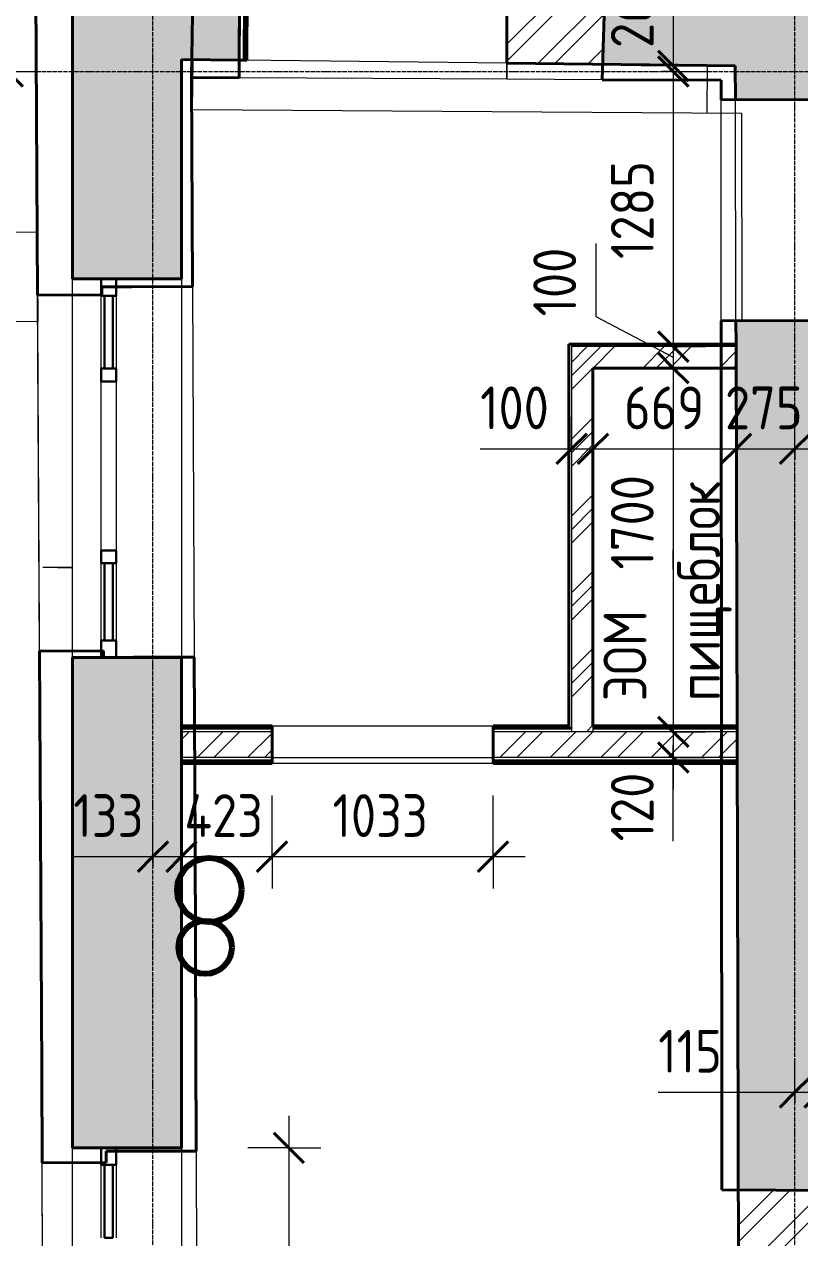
# Model space of a CAD drawing. Header units: millimetres. Extents: x -11886 to 68941, y -8130 to 45506.
# Drawn here: x 45809 to 49432, y 31407 to 37078 of the extents above; entities that cross this region are included whole.
import ezdxf

# ---------------------------------------------------------------- set-up
doc = ezdxf.new("R2010")
doc.units = ezdxf.units.MM
doc.linetypes.add('ADSK_Линия сетки', pattern=[25, 20, -2.5, 0, -2.5])
for name, color, linetype, lineweight in [('Аннотация', 7, 'Continuous', 9), ('Витраж', 7, 'Continuous', 18), ('Оси', 7, 'Continuous', 9), ('Панели витража', 7, 'Continuous', 18), ('Перекрытие', 7, 'Continuous', 18), ('Размеры', 7, 'Continuous', 9), ('Размеры-100', 7, 'Continuous', 9), ('Стены', 7, 'Continuous', 18), ('Стены внутренние', 7, 'Continuous', 18), ('Стены наружные', 7, 'Continuous', 18), ('Стены штриховка', 7, 'Continuous', 18), ('стояки', 7, 'Continuous', 9)]:
    doc.layers.add(name, color=color, linetype=linetype, lineweight=lineweight)
for name, color, linetype, lineweight, true_color in [('Линии', 7, 'Continuous', 9, 0x00a600), ('планы со стояками отопление_dwg', 7, 'Continuous', 9, 0x767676), ('Стены разрез', 7, 'Continuous', 40, 0xbb5389)]:
    doc.layers.add(name, color=color, linetype=linetype, lineweight=lineweight, true_color=true_color)
doc.styles.add('GOST Common_1', font='GOST_Common.ttf', dxfattribs={"width": 0.9, "height": 200})
doc.dimstyles.new('ADSK_Основной_2_мм_Округление_до_1_мм_1', dxfattribs={"dimscale": 304.8, "dimtxt": 201.142999, "dimasz": 0.463911, "dimexe": 0.492126, "dimexo": 0.492126, "dimgap": 0.098425, "dimtad": 1, "dimdec": 0, "dimdsep": 46, "dimtxsty": 'GOST Common_1', "dimblk1": 'OBLIQUE', "dimblk2": 'OBLIQUE', "dimsah": 1, "dimcen": 0.09, "dimdle": 0.492126, "dimazin": 2, "dimtfac": 1, "dimtdec": 4, "dimtix": 1, "dimtmove": 1, "dimatfit": 3, "dimfxl": 1, "dimtvp": 1, "dimtolj": 1, "dimtzin": 0, "dimlwd": 20, "dimlwe": 20, "dimarcsym": 2})
doc.dimstyles.new('ADSK_Основной_2_мм_Округление_до_1_мм_2', dxfattribs={"dimscale": 304.8, "dimtxt": 201.142999, "dimasz": 0.463911, "dimexe": 0.492126, "dimexo": 0.492126, "dimgap": 0.098425, "dimtad": 1, "dimdec": 0, "dimdsep": 46, "dimtxsty": 'GOST Common_1', "dimblk1": 'OBLIQUE', "dimblk2": 'OBLIQUE', "dimsah": 1, "dimcen": 0.09, "dimdle": 0.492126, "dimazin": 2, "dimtfac": 1, "dimtdec": 4, "dimtix": 1, "dimtmove": 0, "dimatfit": 3, "dimfxl": 1, "dimtvp": 1, "dimtolj": 1, "dimtzin": 0, "dimlwd": 20, "dimlwe": 20, "dimarcsym": 2})
doc.dimstyles.new('ADSK_Основной_2_мм_Округление_до_1_мм_3', dxfattribs={"dimscale": 304.8, "dimtxt": 201.142999, "dimasz": 0.463911, "dimexe": 0.492126, "dimexo": 0.492126, "dimgap": 0.098425, "dimtad": 1, "dimdec": 0, "dimdsep": 46, "dimtxsty": 'GOST Common_1', "dimblk1": 'OBLIQUE', "dimblk2": 'OBLIQUE', "dimsah": 1, "dimcen": 0.09, "dimdle": 0.492126, "dimazin": 2, "dimtfac": 1, "dimtdec": 4, "dimtix": 1, "dimtmove": 0, "dimatfit": 3, "dimfxl": 1, "dimtvp": 1, "dimtolj": 1, "dimtzin": 0, "dimlwd": 20, "dimlwe": 20, "dimarcsym": 2})
pattern_1 = [(45, (0, 0), (-179.6051, 179.6051), []), (45, (63.5, 0), (0, 359.2102), []), (45, (-63.5, 0), (0, 359.2102), [])]
pattern_2 = [(45, (0, 0), (-117.8655, 117.8655), []), (45, (78.58, 0), (-117.8655, 117.8655), [])]

# ---------------------------------------------------------------- blocks, each defined once
blk = doc.blocks.new('Существующие стены 1 эт - Существующие стены 1 эт-653793-01 План 1-го этажа кладочный')
at = {"layer": 'Стены', "color": 243, "true_color": 0xbb5389}
for p, q in [((45869, 36107.5), (45825.2, 43935.3)), ((46812.9, 36909.3), (46812.4, 36827.3)), ((48063.3, 36895.2), (48063.3, 36820.9)), ((48063.3, 36820.9), (48063.3, 36895.2)), ((48509.5, 36818.6), (48511.7, 36890.1)), ((48063.3, 36820.9), (46812.4, 36827.3)), ((48509.5, 36818.6), (48063.3, 36820.9)), ((49131.3, 36724.8), (49065, 36724.6)), ((49065.7, 35691.6), (49065, 36724.6)), ((45871.3, 35688.5), (45869, 36107.5)), ((46311.1, 35850.5), (46238.2, 35850.2)), ((46594.3, 35851.9), (46311.1, 35850.5)), ((46594.3, 35851.9), (46602.5, 34120.8)), ((46168.2, 35812.9), (45870.6, 35811.2)), ((45879.9, 34147.5), (45870.6, 35811.2)), ((45890.9, 32185), (45871.3, 35688.5)), ((49065.7, 35691.6), (49134.2, 35691.8)), ((45879.9, 34147.5), (46168.2, 34149.1)), ((46238.2, 34119.1), (46319.2, 34119.5)), ((46319.2, 34119.5), (46602.5, 34120.8)), ((45903.8, 28546.1), (45890.9, 32185)), ((46331.1, 31811.7), (46238.2, 31811.4)), ((46611.1, 31812.6), (46331.1, 31811.7)), ((46611.1, 31812.6), (46616.7, 30058.8)), ((46168.2, 31758.9), (45892.4, 31757.9)), ((45898.2, 30124), (45892.4, 31757.9))]:
    blk.add_line(p, q, dxfattribs=at)
at = {"layer": 'Стены разрез'}
for p, q in [((45825.2, 43935.3), (45870.6, 35811.2)), ((46589.7, 36828.5), (46597.5, 37350.2)), ((46597.5, 37350.2), (46589.7, 36828.5)), ((46815.1, 37347), (46812.4, 36827.3)), ((48524.7, 37322.3), (48509.5, 36818.6)), ((46594.3, 35851.9), (46589.7, 36828.5)), ((46589.7, 36828.5), (46812.4, 36827.3)), ((48509.5, 36818.6), (49064.9, 36815.8)), ((49064.9, 36815.8), (49065, 36724.6)), ((49619.4, 36726.2), (49065, 36724.6)), ((46311.1, 35850.5), (46171.1, 35849.9)), ((46171.1, 35849.9), (46171.2, 35812.9)), ((46594.3, 35851.9), (46311.1, 35850.5)), ((45870.6, 35811.2), (46171.2, 35812.9)), ((49616, 35693.2), (49065.7, 35691.6)), ((49068.8, 31630.5), (49065.7, 35691.6)), ((45879.9, 34147.5), (46179.1, 34149.1)), ((45879.9, 34147.5), (45890.9, 32185)), ((46179.1, 34149.1), (46179.2, 34118.8)), ((46179.2, 34118.8), (46319.2, 34119.5)), ((46602.5, 34120.8), (46319.2, 34119.5)), ((46606.6, 33247.6), (46602.5, 34120.8)), ((46611.1, 31812.6), (46606.6, 33247.6)), ((45890.9, 32185), (45892.4, 31757.9)), ((46331.1, 31811.7), (46191.1, 31811.3)), ((46191.1, 31811.3), (46191.3, 31758.9)), ((46611.1, 31812.6), (46331.1, 31811.7)), ((45892.4, 31757.9), (46191.3, 31758.9)), ((49602.7, 31628.7), (49068.8, 31630.5))]:
    blk.add_line(p, q, dxfattribs=at)
blk = doc.blocks.new('Прямоугольный импост - 70х20_60мм-V95-01 План 1-го этажа кладочный')
at = {"layer": 'Витраж', "lineweight": 30}
for p, q in [((-80, 35), (0, 35)), ((-80, -35), (-80, 35)), ((0, 35), (0, -35)), ((0, -35), (-80, -35))]:
    blk.add_line(p, q, dxfattribs=at)
blk = doc.blocks.new('Системная панель - _AR_Стекло_40мм_привязка по центру-1425111-01 План 1-го этажа кладочный')
at = {"layer": 'Панели витража', "lineweight": 30}
for p, q in [((170, 20), (-170, 20)), ((-170, 20), (-170, -20)), ((170, -20), (170, 20)), ((-170, -20), (170, -20))]:
    blk.add_line(p, q, dxfattribs=at)
blk = doc.blocks.new('Прямоугольный импост - 70х60мм-V104-01 План 1-го этажа кладочный')
at = {"layer": 'Витраж'}
for p, q in [((46168.2, 31407.4), (46168.2, 31747.4)), ((46238.2, 31747.4), (46238.2, 31407.4))]:
    blk.add_line(p, q, dxfattribs=at)
blk = doc.blocks.new('Системная панель - _AR_Стекло_40мм_привязка по центру-V94-01 План 1-го этажа кладочный')
at = {"layer": 'Панели витража', "lineweight": 30}
for p, q in [((180, 20), (-180, 20)), ((-180, 20), (-180, -20)), ((180, -20), (180, 20)), ((-180, -20), (180, -20))]:
    blk.add_line(p, q, dxfattribs=at)
blk = doc.blocks.new('Прямоугольный импост - 70х20_60мм-V96-01 План 1-го этажа кладочный')
at = {"layer": 'Витраж', "lineweight": 30}
for p, q in [((0, 35), (-80, 35)), ((-80, 35), (-80, -35)), ((0, -35), (0, 35)), ((-80, -35), (0, -35))]:
    blk.add_line(p, q, dxfattribs=at)
blk = doc.blocks.new('Прямоугольный импост - 70х60мм-V16-01 План 1-го этажа кладочный')
at = {"layer": 'Витраж'}
for p, q in [((-6006, 11031.9), (-6006, 11391.9)), ((-5936, 11391.9), (-5936, 11031.9))]:
    blk.add_line(p, q, dxfattribs=at)
blk = doc.blocks.new('Прямоугольный импост - 70х60мм-V97-01 План 1-го этажа кладочный')
at = {"layer": 'Витраж', "lineweight": 30}
for p, q in [((-30, 35), (30, 35)), ((-30, -35), (-30, 35)), ((30, 35), (30, -35)), ((30, -35), (-30, -35))]:
    blk.add_line(p, q, dxfattribs=at)
blk = doc.blocks.new('Прямоугольный импост - 70х60мм-1243040-01 План 1-го этажа кладочный')
at = {"layer": 'Витраж'}
for p, q in [((46168.2, 22619.2), (46168.2, 23409.2)), ((46238.2, 23409.2), (46238.2, 22619.2))]:
    blk.add_line(p, q, dxfattribs=at)
blk = doc.blocks.new('планы со стояками отопление_dwg-1484427-01 План 1-го этажа кладочный')
at = {"layer": 'стояки', "color": 6, "lineweight": 80, "true_color": 0xff00ff}
blk.add_circle((219068.6, 189109.3), 149.9, dxfattribs=at)
at = {"layer": 'стояки', "color": 246, "lineweight": 80, "true_color": 0x7f001f}
blk.add_circle((219049.4, 188841.6), 124.3, dxfattribs=at)
blk = doc.blocks.new('DIMBLOCK562-01 План 1-го этажа кладочный')
at = {"layer": 'Размеры-100', "lineweight": 20, "transparency": 16777216}
for p, q in [((49409.9, 32087.4), (49409.9, 32237.4)), ((49525.1, 32087.4), (49525.1, 32237.4)), ((48771.4, 32087.4), (49074.8, 32087.4)), ((49074.8, 32087.4), (49467.5, 32087.4)), ((49259.9, 32087.4), (49525.1, 32087.4)), ((49409.9, 32087.4), (49409.9, 32037.4)), ((49525.1, 32087.4), (49525.1, 31988.1))]:
    blk.add_line(p, q, dxfattribs=at)
at = {"layer": 'Размеры-100', "lineweight": 40, "transparency": 16777216}
for p, q in [((49409.9, 32087.4), (49480.6, 32158.1)), ((49525.1, 32087.4), (49595.8, 32158.1)), ((49409.9, 32087.4), (49339.2, 32016.7)), ((49525.1, 32087.4), (49454.4, 32016.7))]:
    blk.add_line(p, q, dxfattribs=at)
at = {"layer": 'Размеры-100', "color": 0, "lineweight": 20, "transparency": 16777216, "insert": (48771.4, 32378.8), "char_height": 200, "width": 364.103, "attachment_point": 1, "line_spacing_factor": 1.022761, "style": 'GOST Common_1'}
blk.add_mtext('115', dxfattribs=at)
blk = doc.blocks.new('_Oblique')
at = {"color": 0, "linetype": 'ByBlock', "lineweight": -2}
blk.add_line((-0.5, -0.5), (0.5, 0.5), dxfattribs=at)
blk = doc.blocks.new('DIMBLOCK633-01 План 1-го этажа кладочный')
at = {"layer": 'Размеры-100', "lineweight": 20, "transparency": 16777216}
for p, q in [((48841.1, 37219.3), (48841.1, 36967)), ((48841.1, 37033.1), (48841.1, 36856.8)), ((48841.1, 36967), (48841.1, 36869.9)), ((48841.1, 36883.1), (48691.1, 36883.1)), ((48841.1, 36856.8), (48791.1, 36856.8)), ((48841.1, 36883.1), (48980.8, 36883.1)), ((48841.1, 36856.8), (48991.1, 36856.8))]:
    blk.add_line(p, q, dxfattribs=at)
at = {"layer": 'Размеры-100', "lineweight": 40, "transparency": 16777216}
for p, q in [((48841.1, 36883.1), (48770.4, 36953.8)), ((48841.1, 36856.8), (48770.4, 36927.5)), ((48841.1, 36883.1), (48911.8, 36812.4)), ((48841.1, 36856.8), (48911.8, 36786.1))]:
    blk.add_line(p, q, dxfattribs=at)
at = {"layer": 'Размеры-100', "color": 0, "lineweight": 20, "transparency": 16777216, "insert": (48549.7, 36967), "char_height": 200, "width": 302.737, "attachment_point": 1, "rotation": 90, "line_spacing_factor": 1.022761, "style": 'GOST Common_1'}
blk.add_mtext('26', dxfattribs=at)
blk = doc.blocks.new('DIMBLOCK634-01 План 1-го этажа кладочный')
at = {"layer": 'Размеры-100', "lineweight": 40, "transparency": 16777216}
for p, q in [((48841.1, 36856.8), (48770.4, 36927.5)), ((48841.1, 36856.8), (48911.8, 36786.1)), ((48841.1, 35571.3), (48770.4, 35642)), ((48841.1, 35571.3), (48911.8, 35500.6))]:
    blk.add_line(p, q, dxfattribs=at)
at = {"layer": 'Размеры-100', "lineweight": 20, "transparency": 16777216}
for p, q in [((48841.1, 36856.8), (48791.1, 36856.8)), ((48841.1, 36856.8), (48841.1, 35571.3)), ((48841.1, 36856.8), (48991.1, 36856.8)), ((48841.1, 35571.3), (48791.1, 35571.3)), ((48841.1, 35571.3), (48991.1, 35571.3))]:
    blk.add_line(p, q, dxfattribs=at)
at = {"layer": 'Размеры-100', "color": 0, "lineweight": 20, "transparency": 16777216, "insert": (48549.7, 35980.5), "char_height": 200, "width": 560.473, "attachment_point": 1, "rotation": 90, "line_spacing_factor": 1.022761, "style": 'GOST Common_1'}
blk.add_mtext('1285', dxfattribs=at)
blk = doc.blocks.new('DIMBLOCK635-01 План 1-го этажа кладочный')
at = {"layer": 'Размеры-100', "lineweight": 20, "transparency": 16777216}
for p, q in [((48478.7, 36053.3), (48478.7, 35712.4)), ((48478.7, 35712.4), (48841.1, 35521.3)), ((48841.1, 35571.3), (48791.1, 35571.3)), ((48841.1, 35571.3), (48841.1, 35471.3)), ((48841.1, 35571.3), (48991.1, 35571.3)), ((48841.1, 35471.3), (48791.1, 35471.3)), ((48841.1, 35471.3), (48991.1, 35471.3))]:
    blk.add_line(p, q, dxfattribs=at)
at = {"layer": 'Размеры-100', "lineweight": 40, "transparency": 16777216}
for p, q in [((48841.1, 35571.3), (48770.4, 35642)), ((48841.1, 35571.3), (48911.8, 35500.6)), ((48841.1, 35471.3), (48770.4, 35542)), ((48841.1, 35471.3), (48911.8, 35400.6))]:
    blk.add_line(p, q, dxfattribs=at)
at = {"layer": 'Размеры-100', "color": 0, "lineweight": 20, "transparency": 16777216, "insert": (48187.3, 35712.4), "char_height": 200, "width": 409.104, "attachment_point": 1, "rotation": 90, "line_spacing_factor": 1.022761, "style": 'GOST Common_1'}
blk.add_mtext('100', dxfattribs=at)
blk = doc.blocks.new('DIMBLOCK636-01 План 1-го этажа кладочный')
at = {"layer": 'Размеры-100', "lineweight": 40, "transparency": 16777216}
for p, q in [((48841.1, 35471.3), (48770.4, 35542)), ((48841.1, 35471.3), (48911.8, 35400.6)), ((48841.1, 33771.3), (48770.4, 33842)), ((48841.1, 33771.3), (48911.8, 33700.6))]:
    blk.add_line(p, q, dxfattribs=at)
at = {"layer": 'Размеры-100', "lineweight": 20, "transparency": 16777216}
for p, q in [((48841.1, 35471.3), (48791.1, 35471.3)), ((48841.1, 35471.3), (48841.1, 33771.3)), ((48841.1, 35471.3), (48991.1, 35471.3)), ((48841.1, 34996.8), (48841.1, 34529.7)), ((48841.1, 34529.7), (48841.1, 34621.3)), ((48841.1, 33771.3), (48791.1, 33771.3)), ((48841.1, 33771.3), (48991.1, 33771.3))]:
    blk.add_line(p, q, dxfattribs=at)
at = {"layer": 'Размеры-100', "color": 0, "lineweight": 20, "transparency": 16777216, "insert": (48549.7, 34529.7), "char_height": 200, "width": 560.473, "attachment_point": 1, "rotation": 90, "line_spacing_factor": 1.022761, "style": 'GOST Common_1'}
blk.add_mtext('1700', dxfattribs=at)
blk = doc.blocks.new('DIMBLOCK637-01 План 1-го этажа кладочный')
at = {"layer": 'Размеры-100', "lineweight": 40, "transparency": 16777216}
for p, q in [((48841.1, 33771.3), (48770.4, 33842)), ((48841.1, 33771.3), (48911.8, 33700.6)), ((48841.1, 33651.3), (48770.4, 33722)), ((48841.1, 33651.3), (48911.8, 33580.6))]:
    blk.add_line(p, q, dxfattribs=at)
at = {"layer": 'Размеры-100', "lineweight": 20, "transparency": 16777216}
for p, q in [((48841.1, 33771.3), (48791.1, 33771.3)), ((48841.1, 33771.3), (48841.1, 33501.3)), ((48841.1, 33771.3), (48991.1, 33771.3)), ((48841.1, 33600.8), (48841.1, 33711.3)), ((48841.1, 33651.3), (48791.1, 33651.3)), ((48841.1, 33651.3), (48991.1, 33651.3)), ((48841.1, 33259.8), (48841.1, 33600.8))]:
    blk.add_line(p, q, dxfattribs=at)
at = {"layer": 'Размеры-100', "color": 0, "lineweight": 20, "transparency": 16777216, "insert": (48549.7, 33259.8), "char_height": 200, "width": 409.104, "attachment_point": 1, "rotation": 90, "line_spacing_factor": 1.022761, "style": 'GOST Common_1'}
blk.add_mtext('120', dxfattribs=at)
blk = doc.blocks.new('DIMBLOCK638-01 План 1-го этажа кладочный')
at = {"layer": 'Размеры-100', "lineweight": 20, "transparency": 16777216}
for p, q in [((46543.2, 33188.6), (46543.2, 33501.3)), ((46409.9, 33188.6), (46409.9, 33338.6)), ((46038.2, 33188.6), (46379.1, 33188.6)), ((46259.9, 33188.6), (46543.2, 33188.6)), ((46379.1, 33188.6), (46476.6, 33188.6)), ((46409.9, 33188.6), (46409.9, 33138.6)), ((46543.2, 33188.6), (46543.2, 33038.6))]:
    blk.add_line(p, q, dxfattribs=at)
at = {"layer": 'Размеры-100', "lineweight": 40, "transparency": 16777216}
for p, q in [((46409.9, 33188.6), (46480.6, 33259.3)), ((46543.2, 33188.6), (46613.9, 33259.3)), ((46409.9, 33188.6), (46339.2, 33117.9)), ((46543.2, 33188.6), (46472.5, 33117.9))]:
    blk.add_line(p, q, dxfattribs=at)
at = {"layer": 'Размеры-100', "color": 0, "lineweight": 20, "transparency": 16777216, "insert": (46038.2, 33480), "char_height": 200, "width": 409.104, "attachment_point": 1, "line_spacing_factor": 1.022761, "style": 'GOST Common_1'}
blk.add_mtext('133', dxfattribs=at)
blk = doc.blocks.new('DIMBLOCK639-01 План 1-го этажа кладочный')
at = {"layer": 'Размеры-100', "lineweight": 20, "transparency": 16777216}
for p, q in [((46543.2, 33188.6), (46543.2, 33501.3)), ((46966.2, 33188.6), (46966.2, 33473.3)), ((46543.2, 33188.6), (46966.2, 33188.6)), ((46543.2, 33188.6), (46543.2, 33038.6)), ((46966.2, 33188.6), (46966.2, 33038.6))]:
    blk.add_line(p, q, dxfattribs=at)
at = {"layer": 'Размеры-100', "lineweight": 40, "transparency": 16777216}
for p, q in [((46543.2, 33188.6), (46613.9, 33259.3)), ((46966.2, 33188.6), (47036.9, 33259.3)), ((46543.2, 33188.6), (46472.5, 33117.9)), ((46966.2, 33188.6), (46895.5, 33117.9))]:
    blk.add_line(p, q, dxfattribs=at)
at = {"layer": 'Размеры-100', "color": 0, "lineweight": 20, "transparency": 16777216, "insert": (46557, 33480), "char_height": 200, "width": 474.561, "attachment_point": 1, "line_spacing_factor": 1.022761, "style": 'GOST Common_1'}
blk.add_mtext('423', dxfattribs=at)
blk = doc.blocks.new('DIMBLOCK640-01 План 1-го этажа кладочный')
at = {"layer": 'Размеры-100', "lineweight": 20, "transparency": 16777216}
for p, q in [((46966.2, 33188.6), (46966.2, 33473.3)), ((47999.2, 33188.6), (47999.2, 33473.3)), ((46966.2, 33188.6), (48149.2, 33188.6)), ((46966.2, 33188.6), (46966.2, 33038.6)), ((47999.2, 33188.6), (47999.2, 33038.6))]:
    blk.add_line(p, q, dxfattribs=at)
at = {"layer": 'Размеры-100', "lineweight": 40, "transparency": 16777216}
for p, q in [((46966.2, 33188.6), (47036.9, 33259.3)), ((47999.2, 33188.6), (48069.9, 33259.3)), ((46966.2, 33188.6), (46895.5, 33117.9)), ((47999.2, 33188.6), (47928.5, 33117.9))]:
    blk.add_line(p, q, dxfattribs=at)
at = {"layer": 'Размеры-100', "color": 0, "lineweight": 20, "transparency": 16777216, "insert": (47249.2, 33480), "char_height": 200, "width": 560.473, "attachment_point": 1, "line_spacing_factor": 1.022761, "style": 'GOST Common_1'}
blk.add_mtext('1033', dxfattribs=at)
blk = doc.blocks.new('DIMBLOCK641-01 План 1-го этажа кладочный')
at = {"layer": 'Размеры-100', "lineweight": 20, "transparency": 16777216}
for p, q in [((47044.9, 31977.4), (47044.9, 30057.4)), ((47044.9, 31827.4), (46853.2, 31827.4)), ((47044.9, 31827.4), (47194.9, 31827.4)), ((47044.9, 30057.4), (46853.2, 30057.4)), ((47044.9, 30057.4), (47194.9, 30057.4))]:
    blk.add_line(p, q, dxfattribs=at)
at = {"layer": 'Размеры-100', "lineweight": 40, "transparency": 16777216}
for p, q in [((47044.9, 31827.4), (46974.2, 31898.1)), ((47044.9, 31827.4), (47115.6, 31756.7)), ((47044.9, 30057.4), (46974.2, 30128.1)), ((47044.9, 30057.4), (47115.6, 29986.7))]:
    blk.add_line(p, q, dxfattribs=at)
at = {"layer": 'Размеры-100', "color": 0, "lineweight": 20, "transparency": 16777216, "insert": (46753.5, 30708.9), "char_height": 200, "width": 560.473, "attachment_point": 1, "rotation": 90, "line_spacing_factor": 1.022761, "style": 'GOST Common_1'}
blk.add_mtext('1770', dxfattribs=at)
blk = doc.blocks.new('DIMBLOCK738-01 План 1-го этажа кладочный')
at = {"layer": 'Размеры-100', "lineweight": 20, "transparency": 16777216}
for p, q in [((48365.9, 35093.8), (48365.9, 35243.8)), ((48465.9, 35093.8), (48465.9, 35243.8)), ((47938.8, 35093.8), (48279.7, 35093.8)), ((48215.9, 35093.8), (48465.9, 35093.8)), ((48279.7, 35093.8), (48415.9, 35093.8)), ((48365.9, 35093.8), (48365.9, 35043.7)), ((48465.9, 35093.8), (48465.9, 35043.7))]:
    blk.add_line(p, q, dxfattribs=at)
at = {"layer": 'Размеры-100', "lineweight": 40, "transparency": 16777216}
for p, q in [((48365.9, 35093.8), (48436.6, 35164.5)), ((48465.9, 35093.8), (48536.6, 35164.5)), ((48365.9, 35093.8), (48295.2, 35023.1)), ((48465.9, 35093.8), (48395.2, 35023.1))]:
    blk.add_line(p, q, dxfattribs=at)
at = {"layer": 'Размеры-100', "color": 0, "lineweight": 20, "transparency": 16777216, "insert": (47938.8, 35385.1), "char_height": 200, "width": 409.104, "attachment_point": 1, "line_spacing_factor": 1.022761, "style": 'GOST Common_1'}
blk.add_mtext('100', dxfattribs=at)
blk = doc.blocks.new('DIMBLOCK739-01 План 1-го этажа кладочный')
at = {"layer": 'Размеры-100', "lineweight": 20, "transparency": 16777216}
for p, q in [((49134.8, 35093.8), (49134.8, 35321.3)), ((48465.9, 35093.8), (48465.9, 35243.8)), ((48465.9, 35093.8), (49134.8, 35093.8)), ((48465.9, 35093.8), (48465.9, 35043.7)), ((49134.8, 35093.8), (49134.8, 34943.8))]:
    blk.add_line(p, q, dxfattribs=at)
at = {"layer": 'Размеры-100', "lineweight": 40, "transparency": 16777216}
for p, q in [((48465.9, 35093.8), (48536.6, 35164.5)), ((49134.8, 35093.8), (49205.5, 35164.5)), ((48465.9, 35093.8), (48395.2, 35023.1)), ((49134.8, 35093.8), (49064.1, 35023.1))]:
    blk.add_line(p, q, dxfattribs=at)
at = {"layer": 'Размеры-100', "color": 0, "lineweight": 20, "transparency": 16777216, "insert": (48611.1, 35385.1), "char_height": 200, "width": 454.106, "attachment_point": 1, "line_spacing_factor": 1.022761, "style": 'GOST Common_1'}
blk.add_mtext('669', dxfattribs=at)
blk = doc.blocks.new('DIMBLOCK740-01 План 1-го этажа кладочный')
at = {"layer": 'Размеры-100', "lineweight": 20, "transparency": 16777216}
for p, q in [((49134.8, 35093.8), (49134.8, 35321.3)), ((49409.9, 35093.8), (49409.9, 35243.8)), ((49134.8, 35093.8), (49559.9, 35093.8)), ((49134.8, 35093.8), (49134.8, 34943.8)), ((49409.9, 35093.8), (49409.9, 35043.7))]:
    blk.add_line(p, q, dxfattribs=at)
at = {"layer": 'Размеры-100', "lineweight": 40, "transparency": 16777216}
for p, q in [((49134.8, 35093.8), (49205.5, 35164.5)), ((49409.9, 35093.8), (49480.6, 35164.5)), ((49134.8, 35093.8), (49064.1, 35023.1)), ((49409.9, 35093.8), (49339.2, 35023.1))]:
    blk.add_line(p, q, dxfattribs=at)
at = {"layer": 'Размеры-100', "color": 0, "lineweight": 20, "transparency": 16777216, "insert": (49083.2, 35385.1), "char_height": 200, "width": 454.106, "attachment_point": 1, "line_spacing_factor": 1.022761, "style": 'GOST Common_1'}
blk.add_mtext('275', dxfattribs=at)
blk = doc.blocks.new('DIMBLOCK743-01 План 1-го этажа кладочный')
at = {"layer": 'Размеры-100', "lineweight": 40, "transparency": 16777216}
for p, q in [((45731, 37292.4), (45660.3, 37363.1)), ((45731, 37292.4), (45801.7, 37221.7)), ((45731, 36856.8), (45660.3, 36927.5)), ((45731, 36856.8), (45801.7, 36786.1))]:
    blk.add_line(p, q, dxfattribs=at)
at = {"layer": 'Размеры-100', "lineweight": 20, "transparency": 16777216}
for p, q in [((45731, 37292.4), (45581, 37292.4)), ((45731, 37292.4), (45731, 36706.8)), ((45731, 37292.4), (46393.2, 37292.4)), ((45731, 36856.8), (45681, 36856.8)), ((45731, 36856.8), (45881, 36856.8))]:
    blk.add_line(p, q, dxfattribs=at)
at = {"layer": 'Размеры-100', "color": 0, "lineweight": 20, "transparency": 16777216, "insert": (45439.6, 36876.9), "char_height": 200, "width": 474.561, "attachment_point": 1, "rotation": 90, "line_spacing_factor": 1.022761, "style": 'GOST Common_1'}
blk.add_mtext('436', dxfattribs=at)

msp = doc.modelspace()

# ---------------------------------------------------------------- hatches: boundary and pattern name
at = {"layer": 'Стены внутренние', "true_color": 0xc0c0c0}
h = msp.add_hatch(color=9, dxfattribs=at)
h.paths.add_polyline_path([(53123.9, 36837.8), (53128.2, 37217.8), (48519.5, 37270), (48515.2, 36890), (53122.5, 36837.9)])
h.paths.add_polyline_path([(46812.9, 36909.3), (46814.8, 37289.3), (46543.2, 37292.4), (46543.2, 36912.4), (46812.4, 36909.3)])
at = {"layer": 'Стены внутренние', "lineweight": 9}
h = msp.add_hatch(dxfattribs=at)
h.set_pattern_fill('FP_2', color=256, style=0, pattern_type=2)
h.set_pattern_definition([(0, (0, 0), (406.4, 101.6), [33.528, -271.272, 33.528, -271.272, -1625.6]), (0, (0, 0), (406.4, 101.6), [-609.6, 33.528, -576.072, 33.528, -271.272, -711.2]), (0, (0, 0), (406.4, 101.6), [-1524, 33.528, -169.672, 33.528, -474.472]), (120, (152.4, 50.8), (-291.18818, 301.15272), [33.528, -271.272, 33.528, -271.272, -1625.6]), (120, (152.4, 50.8), (-291.18818, 301.15272), [-609.6, 33.528, -576.072, 33.528, -271.272, -711.2]), (120, (152.4, 50.8), (-291.18818, 301.15272), [-1524, 33.528, -169.672, 33.528, -474.472]), (240, (203.2, 254), (-115.21182, -402.75272), [33.528, -271.272, 33.528, -271.272, -1625.6]), (240, (203.2, 254), (-115.21182, -402.75272), [-609.6, 33.528, -576.072, 33.528, -271.272, -711.2]), (240, (203.2, 254), (-115.21182, -402.75272), [-1524, 33.528, -169.672, 33.528, -474.472])])
h.paths.add_polyline_path([(46832.9, 36909.2), (46834.8, 37289.2), (46814.8, 37289.3), (46812.9, 36909.3), (46832.6, 36909.2)])
h = msp.add_hatch(dxfattribs=at)
h.set_pattern_fill('FP_1', color=256, style=0, pattern_type=2)
h.set_pattern_definition(pattern_2)
h.paths.add_polyline_path([(48515.2, 36890), (48519.5, 37270), (48063.3, 37275.2), (48063.3, 36895.2), (48511.7, 36890.1)])
at = {"layer": 'Стены внутренние', "true_color": 0xc0c0c0}
h = msp.add_hatch(color=9, dxfattribs=at)
h.paths.add_polyline_path([(49161.7, 26010.8), (49541.7, 26011.9), (49540.5, 26441.3), (49160.5, 26440.2), (49161.7, 26011.9)])
h.paths.add_polyline_path([(49157.5, 27470.2), (49537.5, 27471.3), (49529.7, 30240.2), (49149.7, 30239.1), (49154.1, 28690)])
h.paths.add_polyline_path([(49145.7, 31629), (49525.7, 31630), (49514.2, 35692.9), (49134.2, 35691.6), (49145.7, 31630.2)])
h.paths.add_polyline_path([(49131.3, 36724.8), (49511.3, 36726.2), (49510.8, 36878.8), (49130.8, 36883.1), (49131.3, 36725.9)])
at = {"layer": 'Стены внутренние', "lineweight": 9}
h = msp.add_hatch(dxfattribs=at)
h.set_pattern_fill('FP_3', color=256, style=0, pattern_type=2)
h.set_pattern_definition(pattern_1)
h.paths.add_polyline_path([(48465.9, 33771.3), (48465.9, 35571.3), (48365.9, 35571.3), (48365.9, 33771.3)])
h = msp.add_hatch(dxfattribs=at)
h.set_pattern_fill('FP_3', color=256, style=0, pattern_type=2)
h.set_pattern_definition(pattern_1)
h.paths.add_polyline_path([(49134.2, 35471.3), (49134.8, 35471.3), (49134.2, 35571.3), (48465.9, 35571.3), (48465.9, 35471.3), (49130.8, 35471.3)])
h = msp.add_hatch(dxfattribs=at)
h.set_pattern_fill('FP_1', color=256, style=0, pattern_type=2)
h.set_pattern_definition(pattern_2)
h.paths.add_polyline_path([(49140, 33651.3), (49139.7, 33771.3), (47999.2, 33771.3), (47999.2, 33651.3), (49134.2, 33651.3)])
h.paths.add_polyline_path([(46966.2, 33651.3), (46966.2, 33771.3), (46543.2, 33771.3), (46543.2, 33651.3), (46950.9, 33651.3)])
h = msp.add_hatch(dxfattribs=at)
h.set_pattern_fill('FP_1', color=256, style=0, pattern_type=2)
h.set_pattern_definition(pattern_2)
h.paths.add_polyline_path([(49146.8, 31270.2), (49526.8, 31271.3), (49525.7, 31630), (49145.7, 31628.7), (49146.7, 31271.3)])
at = {"layer": 'Стены наружные', "true_color": 0xc0c0c0}
h = msp.add_hatch(color=9, dxfattribs=at)
h.paths.add_polyline_path([(46078.8, 20934.1), (46543.2, 20934.1), (46543.2, 22119.2), (46033.2, 22119.2), (46033.2, 20934.1)])
h.paths.add_polyline_path([(46033.2, 23889.2), (46543.2, 23889.2), (46543.2, 26071.1), (46033.2, 26070.1), (46033.2, 23913)])
h.paths.add_polyline_path([(46033.2, 27841.1), (46543.2, 27841.1), (46543.2, 30057.4), (46033.2, 30057.4), (46033.2, 27929.2)])
h.paths.add_polyline_path([(46399.5, 31827.4), (46543.2, 31827.4), (46543.2, 34118.8), (46033.2, 34118.8), (46033.2, 31827.4), (46396.8, 31827.4)])
h.paths.add_polyline_path([(46187.7, 35888.8), (46543.2, 35888.8), (46543.2, 43249.2), (46033.2, 43249.2), (46033.2, 35888.8)])

# ---------------------------------------------------------------- linework, layer by layer
at = {"layer": 'Линии', "color": 8, "lineweight": 18, "true_color": 0x808080}
for p, q in [((46595.5, 36911.8), (46593.9, 36678.1)), ((48999.6, 36884.6), (48998.1, 36661.8)), ((49161.8, 36660.7), (46593.9, 36678.1)), ((49163.5, 35691.9), (49161.8, 36660.7)), ((44177.4, 36098), (45869, 36107.5)), ((45869, 36107.5), (45871.3, 35688.5)), ((45871.3, 35688.5), (44611.2, 35681.4)), ((45895.9, 34540.7), (46033.2, 34541)), ((45895.9, 34540.7), (46033.2, 34537.1))]:
    msp.add_line(p, q, dxfattribs=at)
at = {"layer": 'Оси', "linetype": 'ADSK_Линия сетки'}
for p, q in [((46409.9, -7330.4), (46409.9, 44534.8)), ((49409.9, -7330.4), (49409.9, 44534.8)), ((-11086.2, 36856.8), (57141.7, 36856.8))]:
    msp.add_line(p, q, dxfattribs=at)
at = {"layer": 'Перекрытие', "color": 7, "true_color": 0xffffff}
for p, q in [((46821.8, 36909.2), (46812.9, 36909.3)), ((46966.2, 33651.3), (47999.2, 33651.3))]:
    msp.add_line(p, q, dxfattribs=at)
at = {"layer": 'Стены внутренние', "lineweight": 40}
for p, q in [((46812.9, 36909.3), (46814.8, 37289.3)), ((46814.8, 37289.3), (46812.9, 36909.3)), ((46847.9, 36909.1), (46849.8, 37289.2)), ((48063.3, 37275.2), (48063.3, 36895.2)), ((46543.2, 36912.4), (46812.9, 36909.3)), ((46812.9, 36909.3), (46847.9, 36909.1)), ((48063.3, 36895.2), (49130.8, 36883.1)), ((49130.8, 36883.1), (49131.3, 36724.8)), ((49131.3, 36724.8), (49511.3, 36725.9)), ((49514.2, 35692.9), (49134.2, 35691.8)), ((49134.2, 35691.8), (49134.5, 35583.3)), ((48353.9, 35583.3), (48353.9, 33799.3)), ((49134.5, 35583.3), (48353.9, 35583.3)), ((49134.5, 35581.3), (49146.8, 31270.2)), ((48465.9, 33799.3), (48465.9, 35471.3)), ((48465.9, 35471.3), (49134.8, 35471.3)), ((46966.2, 33799.3), (46543.2, 33799.3)), ((46543.2, 33799.3), (46543.2, 33623.3)), ((46966.2, 33623.3), (46966.2, 33799.3)), ((48353.9, 33799.3), (47999.2, 33799.3)), ((47999.2, 33799.3), (47999.2, 33623.3)), ((49139.6, 33799.3), (48465.9, 33799.3)), ((46543.2, 33623.3), (46966.2, 33623.3)), ((47999.2, 33623.3), (49140.1, 33623.3))]:
    msp.add_line(p, q, dxfattribs=at)
at = {"layer": 'Стены внутренние'}
for p, q in [((48515.2, 36890), (48519.5, 37270)), ((48063.3, 36895.2), (46821.8, 36909.2)), ((49134.2, 35691.8), (49131.3, 36724.8)), ((46966.2, 33799.3), (47999.2, 33799.3)), ((47999.2, 33623.3), (46966.2, 33623.3)), ((49145.7, 31629), (49525.7, 31630))]:
    msp.add_line(p, q, dxfattribs=at)
at = {"layer": 'Стены наружные', "lineweight": 40}
for p, q in [((46033.2, 43759.2), (46033.2, 35888.8)), ((46543.2, 35888.8), (46543.2, 36912.4)), ((46033.2, 35888.8), (46543.2, 35888.8)), ((46033.2, 34118.8), (46033.2, 31827.4)), ((46543.2, 34118.8), (46033.2, 34118.8)), ((46543.2, 33799.3), (46543.2, 34118.8)), ((46543.2, 31827.4), (46543.2, 33623.3)), ((46033.2, 31827.4), (46543.2, 31827.4))]:
    msp.add_line(p, q, dxfattribs=at)
at = {"layer": 'Стены наружные'}
for p, q in [((46033.2, 34118.8), (46033.2, 35888.8)), ((46543.2, 35888.8), (46543.2, 34118.8)), ((46033.2, 30057.4), (46033.2, 31827.4)), ((46543.2, 31827.4), (46543.2, 30058.5))]:
    msp.add_line(p, q, dxfattribs=at)
at = {"layer": 'Стены штриховка'}
for p, q in [((46832.9, 36909.2), (46834.8, 37289.2)), ((46838.9, 36909.2), (46840.8, 37289.2)), ((49134.5, 35581.3), (48353.9, 35581.3)), ((48355.9, 35583.3), (48355.9, 33790.3)), ((48365.9, 35581.3), (48365.9, 35583.3)), ((48365.9, 35571.3), (48365.9, 33771.3)), ((49134.5, 35571.3), (48365.9, 35571.3)), ((49134.5, 35581.3), (49134.5, 35583.3)), ((48353.9, 33799.3), (48355.9, 33799.3)), ((48465.9, 33799.3), (48465.9, 33771.3)), ((46966.2, 33790.3), (46543.2, 33790.3)), ((46966.2, 33784.3), (46543.2, 33784.3)), ((46966.2, 33771.3), (46543.2, 33771.3)), ((48365.9, 33790.3), (47999.2, 33790.3)), ((48365.9, 33784.3), (47999.2, 33784.3)), ((49139.7, 33771.3), (47999.2, 33771.3)), ((49139.6, 33790.3), (48465.9, 33790.3)), ((49139.6, 33784.3), (48465.9, 33784.3)), ((46966.2, 33651.3), (46543.2, 33651.3)), ((46966.2, 33638.3), (46543.2, 33638.3)), ((46966.2, 33632.3), (46543.2, 33632.3)), ((49140, 33651.3), (47999.2, 33651.3)), ((49140, 33638.3), (47999.2, 33638.3)), ((49140, 33632.3), (47999.2, 33632.3))]:
    msp.add_line(p, q, dxfattribs=at)

# ---------------------------------------------------------------- block references
at = {"layer": 'Витраж', "extrusion": (0, 0, -1), "rotation": 90.00000000000026}
for name, p in [('Прямоугольный импост - 70х20_60мм-V95-01 План 1-го этажа кладочный', (-46203.2, 35888.8)), ('Прямоугольный импост - 70х60мм-V97-01 План 1-го этажа кладочный', (-46203.2, 35438.8)), ('Прямоугольный импост - 70х60мм-V97-01 План 1-го этажа кладочный', (-46203.2, 34588.8)), ('Прямоугольный импост - 70х20_60мм-V95-01 План 1-го этажа кладочный', (-46203.2, 31827.4))]:
    msp.add_blockref(name, p, dxfattribs=at)
at = {"layer": 'Витраж'}
for name, p in [('Прямоугольный импост - 70х60мм-V104-01 План 1-го этажа кладочный', (0, 4061.4)), ('Прямоугольный импост - 70х60мм-1243040-01 План 1-го этажа кладочный', (0, 11999.6)), ('Прямоугольный импост - 70х60мм-V16-01 План 1-го этажа кладочный', (52174.3, 23166.9)), ('Прямоугольный импост - 70х60мм-V104-01 План 1-го этажа кладочный', (0, 0))]:
    msp.add_blockref(name, p, dxfattribs=at)
at = {"layer": 'Витраж', "rotation": 269.9999999999997}
msp.add_blockref('Прямоугольный импост - 70х20_60мм-V96-01 План 1-го этажа кладочный', (46203.2, 34118.8), dxfattribs=at)
at = {"layer": 'Панели витража', "rotation": 89.99999999999974}
for name, p in [('Системная панель - _AR_Стекло_40мм_привязка по центру-1425111-01 План 1-го этажа кладочный', (46203.2, 35638.8)), ('Системная панель - _AR_Стекло_40мм_привязка по центру-V94-01 План 1-го этажа кладочный', (46203.2, 34378.8)), ('Системная панель - _AR_Стекло_40мм_привязка по центру-1425111-01 План 1-го этажа кладочный', (46203.2, 31577.4))]:
    msp.add_blockref(name, p, dxfattribs=at)
at = {"layer": 'планы со стояками отопление_dwg', "color": 6, "true_color": 0xff00ff}
msp.add_blockref('планы со стояками отопление_dwg-1484427-01 План 1-го этажа кладочный', (-172395.5, -156077), dxfattribs=at)
at = {"layer": 'Стены разрез'}
msp.add_blockref('Существующие стены 1 эт - Существующие стены 1 эт-653793-01 План 1-го этажа кладочный', (0, 0), dxfattribs=at)

# ---------------------------------------------------------------- texts
at = {"layer": 'Аннотация', "char_height": 200, "attachment_point": 1, "rotation": 90, "style": 'GOST Common_1'}
for s, insert, width in [('пищеблок', (48859.6, 33914.3), 1327.594), ('\\fGOST Common|b0|i0|c204|p34|;\\W.9; ', (48515.6, 34372.7), 79.367), ('ЭОМ', (48515.6, 33914.3), 555.569)]:
    msp.add_mtext(s, dxfattribs=dict(at, insert=insert, width=width))

# ---------------------------------------------------------------- dimensions: what is measured, and where the dimension line sits
at = {"layer": 'Размеры', "lineweight": 20}
for base, p1, p2, dimstyle, override, picture, middle in [((45731, 36856.8), (46543.2, 37292.4), (45831, 36856.8), 'ADSK_Основной_2_мм_Округление_до_1_мм_3', {"dimpost": '<>', "dimfxl": 834.875954}, 'DIMBLOCK743-01 План 1-го этажа кладочный', (45601, 37074.6)), ((48841.1095, 35571.3412), (48941.0944, 36856.7883), (48941.0944, 35571.3412), 'ADSK_Основной_2_мм_Округление_до_1_мм_2', {"dimpost": '<>', "dimfxl": 1285.44704}, 'DIMBLOCK634-01 План 1-го этажа кладочный', (48711.1095, 36214.0648)), ((47044.9, 30057.4), (46703.2, 31827.4), (46703.2, 30057.4), 'ADSK_Основной_2_мм_Округление_до_1_мм_2', {"dimpost": '<>', "dimfxl": 1770}, 'DIMBLOCK641-01 План 1-го этажа кладочный', (46914.9, 30942.4))]:
    dim = msp.add_linear_dim(base=base, p1=p1, p2=p2, angle=90, dimstyle=dimstyle, override=override, dxfattribs=at)
    dim.commit()
    dim.dimension.update_dxf_attribs({"geometry": picture, "text_midpoint": middle})
for base, p1, p2, override, picture, middle in [((48841.1, 36856.8), (49130.8, 36883.1), (48941.1, 36856.8), {"dimpost": '<>', "dimfxl": 191.532272}, 'DIMBLOCK633-01 План 1-го этажа кладочный', (48683.1, 37118.4)), ((48841.1, 35471.3), (48941.1, 35571.3), (48941.1, 35471.3), {"dimpost": '<>', "dimfxl": 100}, 'DIMBLOCK635-01 План 1-го этажа кладочный', (48320.7, 35917)), ((48841.1, 33771.3), (48941.1, 35471.3), (48941.1, 33771.3), {"dimpost": '<>', "dimfxl": 1700}, 'DIMBLOCK636-01 План 1-го этажа кладочный', (48683.1, 34809.9)), ((48841.1, 33651.3), (48941.1, 33771.3), (48941.1, 33651.3), {"dimpost": '<>', "dimfxl": 120}, 'DIMBLOCK637-01 План 1-го этажа кладочный', (48683.1, 33464.4))]:
    dim = msp.add_linear_dim(base=base, p1=p1, p2=p2, angle=90, dimstyle='ADSK_Основной_2_мм_Округление_до_1_мм_1', override=override, dxfattribs=at)
    dim.commit()
    dim.dimension.update_dxf_attribs({"geometry": picture, "text_midpoint": middle, "dimtype": 160, "text_rotation": 90})
for base, p1, p2, dimstyle, override, picture, middle in [((49134.8, 35093.8), (48465.9, 35193.7), (49134.8, 35471.3), 'ADSK_Основной_2_мм_Округление_до_1_мм_3', {"dimpost": '<>', "dimfxl": 724.239496}, 'DIMBLOCK739-01 План 1-го этажа кладочный', (48800.4, 35223.8)), ((49409.9, 35093.8), (49134.8, 35471.3), (49409.9, 35193.7), 'ADSK_Основной_2_мм_Округление_до_1_мм_3', {"dimpost": '<>', "dimfxl": 390.812494}, 'DIMBLOCK740-01 План 1-го этажа кладочный', (49272.4, 35223.8)), ((46966.2, 33188.6), (46543.2, 33651.3), (46966.2, 33623.3), 'ADSK_Основной_2_мм_Округление_до_1_мм_2', {"dimpost": '<>', "dimfxl": 423.943359}, 'DIMBLOCK639-01 План 1-го этажа кладочный', (46754.7, 33318.6)), ((47999.2, 33188.6), (46966.2, 33623.3), (47999.2, 33623.3), 'ADSK_Основной_2_мм_Округление_до_1_мм_2', {"dimpost": '<>', "dimfxl": 1033}, 'DIMBLOCK640-01 План 1-го этажа кладочный', (47482.7, 33318.6))]:
    dim = msp.add_linear_dim(base=base, p1=p1, p2=p2, dimstyle=dimstyle, override=override, dxfattribs=at)
    dim.commit()
    dim.dimension.update_dxf_attribs({"geometry": picture, "text_midpoint": middle})
for base, p1, p2, override, picture, middle in [((48465.9, 35093.8), (48365.9, 35193.7), (48465.9, 35193.7), {"dimpost": '<>', "dimfxl": 100}, 'DIMBLOCK738-01 План 1-го этажа кладочный', (48143.4, 35251.8)), ((46543.2, 33188.6), (46409.9, 33288.6), (46543.2, 33651.3), {"dimpost": '<>', "dimfxl": 386.444623}, 'DIMBLOCK638-01 План 1-го этажа кладочный', (46242.7, 33346.7)), ((49525.1, 32087.4), (49409.9, 32187.4), (49525.1, 31838.1), {"dimpost": '<>', "dimfxl": 367.82621}, 'DIMBLOCK562-01 План 1-го этажа кладочный', (48953.5, 32245.4))]:
    dim = msp.add_linear_dim(base=base, p1=p1, p2=p2, dimstyle='ADSK_Основной_2_мм_Округление_до_1_мм_1', override=override, dxfattribs=at)
    dim.commit()
    dim.dimension.update_dxf_attribs({"geometry": picture, "text_midpoint": middle, "dimtype": 160})

doc.saveas('drawing.dxf')
